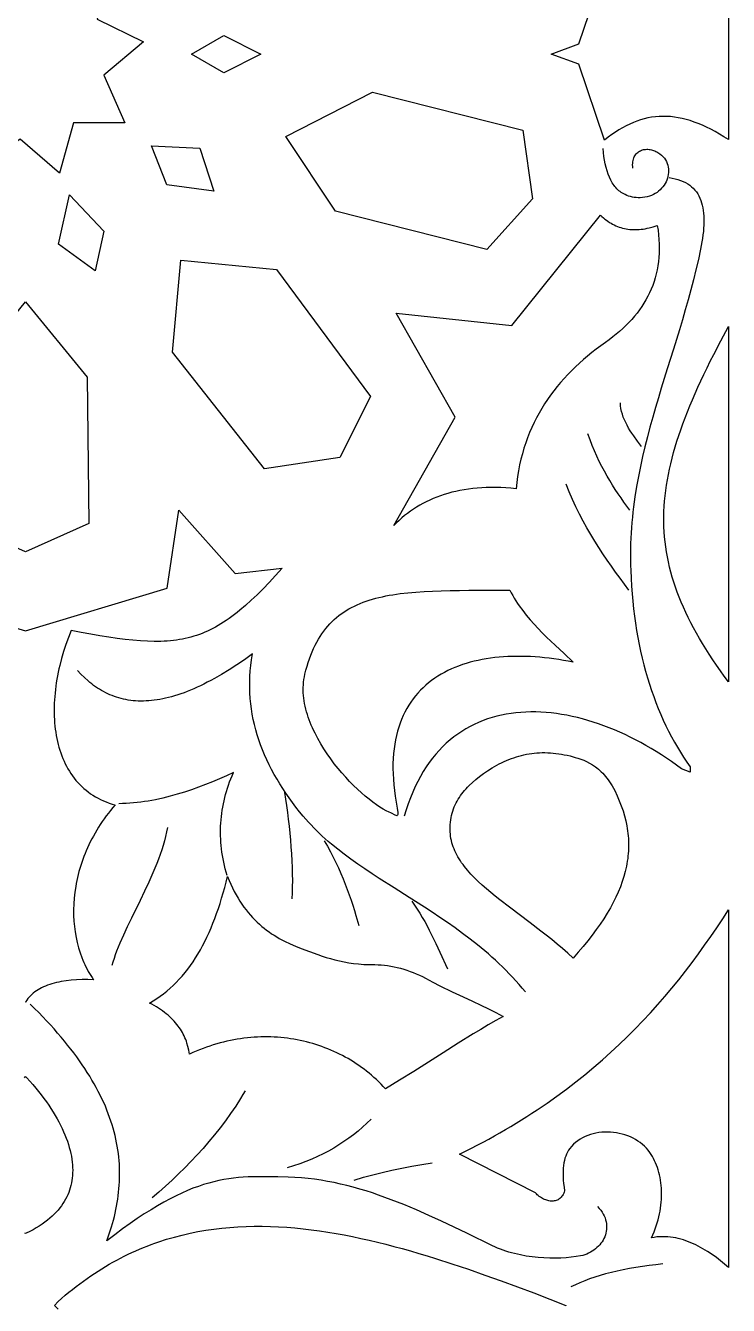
# Model space of a CAD drawing. Extents: x -332 to 348, y -263 to 352.
# Drawn here: x 261.73 to 288.5, y 121.66 to 170.39 of the extents above; entities that cross this region are included whole.
import ezdxf

# ---------------------------------------------------------------- set-up
doc = ezdxf.new("R2010")
doc.units = 0
doc.layers.add('LAYER_1', color=18, linetype='CONTINUOUS')
doc.layers.add('LAYER_2', color=174, linetype='CONTINUOUS')

msp = doc.modelspace()

# ---------------------------------------------------------------- linework, layer by layer
at = {"layer": 'LAYER_1'}
for points in [[(262.899, 172.108), (264.798, 172.596), (264.45, 170.637), (266.213, 169.771), (264.708, 168.498), (265.51, 166.682), (263.551, 166.69), (263.017, 164.775), (261.522, 166.061), (259.901, 164.942), (259.569, 166.904), (257.62, 167.105), (258.607, 168.825), (257.241, 170.252), (259.085, 170.925), (258.942, 172.91), (260.78, 172.222), (261.926, 173.836)], [(270.685, 169.306), (269.284, 168.592), (268.05, 169.306), (269.284, 170.019)], [(280.675, 166.407), (281.043, 163.791), (279.298, 161.86), (273.535, 163.325), (271.64, 166.165), (274.938, 167.85)], [(268.363, 165.729), (268.892, 164.088), (267.112, 164.324), (266.526, 165.813)], [(264.708, 162.56), (264.384, 161.047), (262.98, 162.073), (263.395, 163.948)], [(283.68, 163.119), (283.736, 163.07), (283.793, 163.024), (283.85, 162.98), (283.909, 162.938), (283.968, 162.899), (284.028, 162.863), (284.089, 162.829), (284.151, 162.798), (284.213, 162.769), (284.276, 162.743), (284.34, 162.719), (284.405, 162.698), (284.471, 162.68), (284.538, 162.664), (284.605, 162.65), (284.673, 162.639), (284.742, 162.631), (284.812, 162.625), (284.882, 162.622), (284.954, 162.621), (285.026, 162.623), (285.099, 162.628), (285.173, 162.635), (285.247, 162.644), (285.323, 162.656), (285.399, 162.671), (285.476, 162.688), (285.633, 162.73), (285.792, 162.782), (285.819, 162.598), (285.839, 162.418), (285.853, 162.24), (285.86, 162.066), (285.862, 161.896), (285.858, 161.728), (285.848, 161.564), (285.832, 161.403), (285.81, 161.245), (285.782, 161.09), (285.749, 160.938), (285.71, 160.788), (285.666, 160.642), (285.615, 160.498), (285.56, 160.358), (285.498, 160.219), (285.432, 160.084), (285.36, 159.951), (285.282, 159.82), (285.199, 159.692), (285.112, 159.566), (285.018, 159.443), (284.92, 159.322), (284.817, 159.203), (284.708, 159.086), (284.595, 158.972), (284.477, 158.859), (284.354, 158.749), (284.225, 158.64), (284.093, 158.534), (283.955, 158.429), (283.813, 158.326), (283.639, 158.2), (283.468, 158.072), (283.301, 157.942), (283.138, 157.809), (282.978, 157.673), (282.823, 157.535), (282.671, 157.394), (282.523, 157.25), (282.379, 157.103), (282.24, 156.953), (282.104, 156.799), (281.974, 156.643), (281.847, 156.484), (281.725, 156.321), (281.608, 156.155), (281.495, 155.986), (281.388, 155.813), (281.285, 155.636), (281.187, 155.456), (281.095, 155.272), (281.007, 155.085), (280.925, 154.894), (280.848, 154.699), (280.777, 154.5), (280.711, 154.297), (280.651, 154.09), (280.596, 153.878), (280.548, 153.663), (280.505, 153.443), (280.469, 153.219), (280.438, 152.991), (280.414, 152.758), (280.215, 152.776), (280.02, 152.789), (279.829, 152.797), (279.642, 152.802), (279.458, 152.802), (279.278, 152.798), (279.101, 152.79), (278.929, 152.778), (278.759, 152.761), (278.594, 152.741), (278.431, 152.716), (278.272, 152.688), (278.117, 152.656), (277.965, 152.62), (277.816, 152.58), (277.671, 152.536), (277.528, 152.488), (277.389, 152.437), (277.253, 152.383), (277.121, 152.324), (276.991, 152.262), (276.864, 152.197), (276.741, 152.128), (276.62, 152.056), (276.502, 151.98), (276.388, 151.901), (276.276, 151.819), (276.167, 151.733), (276.06, 151.644), (275.957, 151.553), (275.856, 151.457), (275.758, 151.359), (278.086, 155.478), (275.838, 159.441), (280.253, 158.975), (283.625, 163.171)], [(271.291, 161.1), (274.861, 156.262), (273.696, 153.948), (270.832, 153.516), (267.324, 157.952), (267.637, 161.465)], [(264.067, 157.006), (264.139, 151.429), (261.727, 150.352), (259.316, 151.429), (259.387, 157.006), (261.727, 159.867)], [(288.5, 145.404), (288.344, 145.617), (288.193, 145.829), (288.048, 146.038), (287.907, 146.246), (287.772, 146.452), (287.642, 146.656), (287.518, 146.858), (287.398, 147.06), (287.284, 147.259), (287.174, 147.458), (287.07, 147.655), (286.971, 147.852), (286.877, 148.047), (286.788, 148.241), (286.705, 148.435), (286.626, 148.628), (286.552, 148.82), (286.483, 149.012), (286.42, 149.203), (286.361, 149.395), (286.307, 149.585), (286.259, 149.776), (286.215, 149.967), (286.176, 150.158), (286.142, 150.349), (286.113, 150.54), (286.089, 150.731), (286.07, 150.923), (286.055, 151.116), (286.046, 151.309), (286.041, 151.503), (286.041, 151.697), (286.046, 151.893), (286.056, 152.09), (286.07, 152.287), (286.089, 152.486), (286.113, 152.686), (286.142, 152.888), (286.175, 153.091), (286.213, 153.296), (286.256, 153.502), (286.304, 153.71), (286.356, 153.92), (286.412, 154.132), (286.474, 154.346), (286.54, 154.562), (286.61, 154.781), (286.686, 155.001), (286.765, 155.225), (286.85, 155.45), (286.939, 155.679), (287.032, 155.91), (287.13, 156.143), (287.232, 156.38), (287.339, 156.62), (287.45, 156.863), (287.566, 157.109), (287.686, 157.358), (287.811, 157.611), (287.94, 157.867), (288.211, 158.391), (288.5, 158.929)], [(280.225, 148.789), (280.282, 148.687), (280.341, 148.587), (280.402, 148.489), (280.465, 148.393), (280.529, 148.299), (280.663, 148.116), (280.802, 147.938), (280.947, 147.765), (281.097, 147.597), (281.251, 147.433), (281.41, 147.271), (281.571, 147.111), (281.902, 146.795), (282.24, 146.478), (282.581, 146.153), (282.398, 146.189), (282.216, 146.222), (282.034, 146.251), (281.853, 146.278), (281.672, 146.301), (281.493, 146.322), (281.314, 146.339), (281.136, 146.353), (280.96, 146.363), (280.784, 146.371), (280.61, 146.375), (280.437, 146.375), (280.266, 146.372), (280.096, 146.366), (279.929, 146.356), (279.762, 146.343), (279.598, 146.326), (279.436, 146.306), (279.276, 146.281), (279.118, 146.254), (278.963, 146.222), (278.809, 146.187), (278.659, 146.148), (278.511, 146.105), (278.365, 146.058), (278.222, 146.007), (278.083, 145.953), (277.946, 145.894), (277.812, 145.831), (277.682, 145.765), (277.555, 145.694), (277.431, 145.619), (277.311, 145.54), (277.194, 145.457), (277.081, 145.369), (276.971, 145.278), (276.866, 145.182), (276.765, 145.081), (276.667, 144.976), (276.574, 144.867), (276.485, 144.754), (276.401, 144.635), (276.32, 144.513), (276.245, 144.386), (276.174, 144.254), (276.108, 144.117), (276.047, 143.976), (275.99, 143.83), (275.939, 143.68), (275.893, 143.524), (275.852, 143.364), (275.817, 143.199), (275.787, 143.029), (275.762, 142.854), (275.744, 142.674), (275.731, 142.489), (275.723, 142.299), (275.722, 142.104), (275.727, 141.904), (275.738, 141.698), (275.755, 141.488), (275.779, 141.272), (275.809, 141.051), (275.845, 140.825), (275.883, 140.596), (275.895, 140.51), (275.902, 140.441), (275.904, 140.388), (275.902, 140.35), (275.894, 140.324), (275.888, 140.316), (275.881, 140.31), (275.872, 140.307), (275.863, 140.306), (275.839, 140.31), (275.81, 140.322), (275.775, 140.34), (275.689, 140.387), (275.637, 140.414), (275.58, 140.44), (275.467, 140.494), (275.347, 140.559), (275.221, 140.636), (275.089, 140.724), (274.952, 140.823), (274.81, 140.932), (274.666, 141.05), (274.519, 141.178), (274.37, 141.314), (274.22, 141.459), (274.071, 141.611), (273.922, 141.77), (273.774, 141.936), (273.63, 142.109), (273.488, 142.286), (273.35, 142.469), (273.218, 142.657), (273.091, 142.849), (272.97, 143.044), (272.857, 143.243), (272.752, 143.444), (272.703, 143.545), (272.656, 143.647), (272.612, 143.75), (272.57, 143.852), (272.531, 143.955), (272.494, 144.059), (272.46, 144.162), (272.43, 144.266), (272.402, 144.369), (272.378, 144.473), (272.357, 144.576), (272.339, 144.679), (272.324, 144.782), (272.314, 144.885), (272.307, 144.988), (272.303, 145.09), (272.304, 145.191), (272.308, 145.292), (272.317, 145.393), (272.33, 145.493), (272.347, 145.592), (272.368, 145.69), (272.408, 145.846), (272.45, 145.996), (272.495, 146.142), (272.543, 146.282), (272.593, 146.418), (272.646, 146.548), (272.701, 146.674), (272.759, 146.796), (272.82, 146.913), (272.883, 147.025), (272.949, 147.133), (273.018, 147.237), (273.089, 147.337), (273.163, 147.433), (273.239, 147.524), (273.318, 147.612), (273.4, 147.696), (273.484, 147.776), (273.571, 147.852), (273.661, 147.925), (273.753, 147.994), (273.848, 148.06), (273.945, 148.123), (274.045, 148.182), (274.148, 148.238), (274.253, 148.291), (274.361, 148.341), (274.472, 148.389), (274.585, 148.433), (274.7, 148.475), (274.819, 148.514), (274.94, 148.551), (275.063, 148.585), (275.189, 148.616), (275.318, 148.646), (275.449, 148.673), (275.583, 148.698), (275.719, 148.721), (276, 148.762), (276.291, 148.795), (276.592, 148.822), (276.904, 148.843), (277.225, 148.86), (277.558, 148.872), (277.9, 148.88), (278.253, 148.885), (278.616, 148.889), (280.17, 148.893)], [(281.615, 142.706), (281.718, 142.701), (281.823, 142.693), (281.928, 142.682), (282.034, 142.668), (282.141, 142.651), (282.249, 142.631), (282.357, 142.608), (282.466, 142.582), (282.665, 142.529), (282.77, 142.497), (282.877, 142.46), (282.987, 142.417), (283.098, 142.368), (283.21, 142.31), (283.323, 142.244), (283.435, 142.167), (283.491, 142.125), (283.546, 142.08), (283.601, 142.031), (283.656, 141.98), (283.711, 141.925), (283.765, 141.867), (283.818, 141.805), (283.87, 141.74), (283.922, 141.671), (283.973, 141.598), (284.023, 141.521), (284.072, 141.44), (284.12, 141.354), (284.167, 141.264), (284.26, 141.07), (284.344, 140.876), (284.419, 140.684), (284.486, 140.491), (284.543, 140.3), (284.591, 140.108), (284.631, 139.917), (284.647, 139.821), (284.661, 139.726), (284.673, 139.63), (284.682, 139.535), (284.689, 139.439), (284.694, 139.344), (284.696, 139.248), (284.697, 139.152), (284.694, 139.056), (284.69, 138.96), (284.683, 138.864), (284.674, 138.768), (284.663, 138.672), (284.649, 138.576), (284.633, 138.479), (284.615, 138.382), (284.571, 138.188), (284.519, 137.993), (284.456, 137.797), (284.384, 137.6), (284.303, 137.401), (284.213, 137.202), (284.112, 137), (284.003, 136.798), (283.883, 136.593), (283.755, 136.387), (283.616, 136.179), (283.468, 135.969), (283.31, 135.757), (283.143, 135.543), (282.965, 135.326), (282.778, 135.107), (282.581, 134.885), (282.38, 135.068), (282.177, 135.246), (281.973, 135.42), (281.768, 135.589), (281.563, 135.754), (281.358, 135.915), (280.951, 136.227), (280.166, 136.82), (279.796, 137.106), (279.618, 137.247), (279.446, 137.387), (279.28, 137.527), (279.121, 137.666), (278.969, 137.806), (278.825, 137.946), (278.69, 138.087), (278.563, 138.23), (278.446, 138.373), (278.391, 138.445), (278.338, 138.518), (278.288, 138.591), (278.241, 138.665), (278.197, 138.74), (278.155, 138.815), (278.116, 138.89), (278.081, 138.967), (278.048, 139.044), (278.018, 139.121), (277.992, 139.2), (277.969, 139.279), (277.949, 139.359), (277.932, 139.441), (277.919, 139.523), (277.909, 139.606), (277.903, 139.69), (277.9, 139.775), (277.901, 139.871), (277.906, 139.964), (277.913, 140.056), (277.925, 140.145), (277.939, 140.233), (277.957, 140.318), (277.978, 140.402), (278.002, 140.483), (278.029, 140.563), (278.059, 140.641), (278.092, 140.717), (278.127, 140.792), (278.166, 140.865), (278.207, 140.936), (278.25, 141.006), (278.296, 141.075), (278.345, 141.142), (278.396, 141.208), (278.449, 141.272), (278.504, 141.335), (278.562, 141.397), (278.622, 141.458), (278.747, 141.576), (278.88, 141.69), (279.02, 141.801), (279.167, 141.908), (279.319, 142.013), (279.497, 142.126), (279.587, 142.18), (279.677, 142.23), (279.769, 142.279), (279.86, 142.325), (279.952, 142.368), (280.045, 142.409), (280.138, 142.448), (280.232, 142.484), (280.327, 142.517), (280.422, 142.548), (280.518, 142.576), (280.614, 142.602), (280.711, 142.624), (280.809, 142.645), (280.907, 142.662), (281.006, 142.677), (281.106, 142.689), (281.206, 142.698), (281.307, 142.704), (281.409, 142.708), (281.512, 142.709)], [(269.478, 137.842), (269.543, 137.696), (269.609, 137.556), (269.678, 137.422), (269.748, 137.292), (269.82, 137.168), (269.894, 137.048), (269.97, 136.933), (270.047, 136.823), (270.126, 136.718), (270.207, 136.617), (270.289, 136.52), (270.373, 136.427), (270.459, 136.338), (270.546, 136.253), (270.635, 136.172), (270.725, 136.094), (270.816, 136.02), (270.909, 135.949), (271.003, 135.881), (271.098, 135.816), (271.195, 135.754), (271.293, 135.694), (271.392, 135.637), (271.493, 135.582), (271.594, 135.53), (271.8, 135.431), (272.011, 135.34), (272.225, 135.255), (272.545, 135.134), (272.862, 135.019), (273.022, 134.964), (273.183, 134.913), (273.347, 134.865), (273.513, 134.82), (273.684, 134.779), (273.858, 134.743), (274.038, 134.711), (274.223, 134.684), (274.415, 134.663), (274.614, 134.648), (274.821, 134.639), (275.037, 134.637), (275.155, 134.635), (275.275, 134.629), (275.397, 134.618), (275.518, 134.602), (275.641, 134.582), (275.763, 134.558), (275.886, 134.53), (276.009, 134.499), (276.131, 134.463), (276.253, 134.424), (276.373, 134.381), (276.493, 134.335), (276.611, 134.286), (276.728, 134.234), (276.843, 134.179), (276.956, 134.121), (277.243, 133.972), (277.508, 133.836), (277.983, 133.6), (278.392, 133.405), (278.749, 133.24), (279.068, 133.093), (279.36, 132.955), (279.639, 132.816), (279.778, 132.743), (279.919, 132.665), (279.635, 132.505), (279.351, 132.34), (279.066, 132.17), (278.78, 131.997), (278.209, 131.642), (277.64, 131.282), (276.519, 130.571), (275.972, 130.232), (275.702, 130.069), (275.437, 129.912), (275.352, 130.002), (275.266, 130.09), (275.179, 130.177), (275.09, 130.261), (274.999, 130.343), (274.907, 130.424), (274.813, 130.502), (274.718, 130.579), (274.621, 130.653), (274.523, 130.726), (274.424, 130.796), (274.323, 130.864), (274.22, 130.93), (274.117, 130.995), (274.012, 131.057), (273.906, 131.116), (273.799, 131.174), (273.691, 131.23), (273.581, 131.283), (273.47, 131.335), (273.359, 131.384), (273.246, 131.431), (273.132, 131.475), (273.017, 131.518), (272.902, 131.558), (272.785, 131.596), (272.667, 131.632), (272.549, 131.665), (272.43, 131.696), (272.31, 131.725), (272.189, 131.752), (272.067, 131.776), (271.945, 131.798), (271.822, 131.817), (271.698, 131.834), (271.574, 131.849), (271.449, 131.861), (271.324, 131.871), (271.198, 131.879), (271.072, 131.884), (270.945, 131.886), (270.817, 131.886), (270.69, 131.884), (270.562, 131.879), (270.433, 131.871), (270.305, 131.862), (270.176, 131.849), (270.046, 131.834), (269.917, 131.816), (269.787, 131.796), (269.657, 131.773), (269.528, 131.748), (269.398, 131.72), (269.268, 131.689), (269.137, 131.655), (269.007, 131.619), (268.877, 131.581), (268.747, 131.539), (268.618, 131.495), (268.488, 131.448), (268.358, 131.399), (268.229, 131.346), (268.1, 131.291), (267.971, 131.233), (267.946, 131.375), (267.914, 131.515), (267.874, 131.652), (267.851, 131.72), (267.826, 131.787), (267.798, 131.854), (267.768, 131.92), (267.736, 131.985), (267.701, 132.049), (267.664, 132.113), (267.625, 132.176), (267.583, 132.239), (267.539, 132.3), (267.491, 132.361), (267.442, 132.421), (267.39, 132.481), (267.334, 132.539), (267.277, 132.597), (267.216, 132.654), (267.153, 132.71), (267.086, 132.765), (267.017, 132.82), (266.945, 132.873), (266.869, 132.926), (266.791, 132.978), (266.709, 133.029), (266.625, 133.079), (266.537, 133.128), (266.445, 133.176), (266.585, 133.257), (266.721, 133.342), (266.854, 133.433), (266.983, 133.529), (267.109, 133.63), (267.233, 133.735), (267.352, 133.845), (267.469, 133.96), (267.583, 134.079), (267.693, 134.203), (267.801, 134.332), (267.905, 134.465), (268.007, 134.602), (268.106, 134.744), (268.201, 134.89), (268.294, 135.041), (268.384, 135.196), (268.471, 135.355), (268.556, 135.518), (268.637, 135.685), (268.716, 135.856), (268.793, 136.032), (268.866, 136.211), (268.937, 136.394), (269.006, 136.581), (269.072, 136.772), (269.135, 136.966), (269.196, 137.165), (269.255, 137.366), (269.311, 137.572), (269.364, 137.781), (269.416, 137.994)], [(288.5, 123.102), (288.353, 123.231), (288.2, 123.358), (288.041, 123.482), (287.876, 123.601), (287.706, 123.715), (287.531, 123.822), (287.442, 123.872), (287.351, 123.921), (287.26, 123.967), (287.167, 124.01), (287.073, 124.051), (286.978, 124.089), (286.883, 124.124), (286.786, 124.156), (286.689, 124.184), (286.591, 124.209), (286.491, 124.231), (286.392, 124.248), (286.291, 124.262), (286.19, 124.272), (286.088, 124.278), (285.986, 124.279), (285.883, 124.275), (285.779, 124.267), (285.676, 124.254), (285.571, 124.236), (285.622, 124.35), (285.67, 124.463), (285.713, 124.577), (285.753, 124.69), (285.789, 124.804), (285.822, 124.917), (285.85, 125.031), (285.876, 125.143), (285.897, 125.256), (285.915, 125.368), (285.93, 125.479), (285.941, 125.589), (285.949, 125.699), (285.954, 125.807), (285.955, 125.915), (285.953, 126.021), (285.947, 126.126), (285.939, 126.23), (285.927, 126.332), (285.913, 126.433), (285.895, 126.532), (285.874, 126.63), (285.85, 126.725), (285.824, 126.819), (285.794, 126.911), (285.762, 127), (285.726, 127.087), (285.688, 127.172), (285.648, 127.255), (285.604, 127.335), (285.558, 127.412), (285.51, 127.487), (285.448, 127.571), (285.38, 127.65), (285.306, 127.725), (285.227, 127.795), (285.144, 127.861), (285.055, 127.921), (284.963, 127.977), (284.867, 128.029), (284.767, 128.075), (284.665, 128.116), (284.56, 128.152), (284.452, 128.184), (284.343, 128.21), (284.233, 128.23), (284.122, 128.246), (284.01, 128.256), (283.897, 128.26), (283.785, 128.26), (283.674, 128.253), (283.564, 128.241), (283.454, 128.223), (283.347, 128.2), (283.242, 128.171), (283.139, 128.135), (283.039, 128.094), (282.943, 128.047), (282.85, 127.994), (282.762, 127.934), (282.678, 127.869), (282.598, 127.797), (282.524, 127.718), (282.456, 127.634), (282.411, 127.568), (282.37, 127.499), (282.334, 127.425), (282.302, 127.347), (282.275, 127.265), (282.251, 127.178), (282.232, 127.086), (282.218, 126.99), (282.208, 126.888), (282.202, 126.781), (282.2, 126.669), (282.203, 126.551), (282.211, 126.428), (282.223, 126.3), (282.239, 126.165), (282.259, 126.025), (282.244, 125.977), (282.226, 125.932), (282.206, 125.89), (282.184, 125.852), (282.16, 125.817), (282.133, 125.785), (282.105, 125.756), (282.075, 125.73), (282.043, 125.708), (282.01, 125.688), (281.976, 125.672), (281.94, 125.658), (281.903, 125.647), (281.865, 125.64), (281.827, 125.635), (281.787, 125.633), (281.747, 125.633), (281.706, 125.637), (281.665, 125.643), (281.624, 125.652), (281.582, 125.663), (281.541, 125.677), (281.499, 125.693), (281.458, 125.712), (281.417, 125.734), (281.377, 125.757), (281.337, 125.784), (281.297, 125.812), (281.259, 125.843), (281.221, 125.876), (281.185, 125.911), (281.15, 125.949), (278.26, 127.425), (278.487, 127.537), (278.712, 127.65), (278.934, 127.764), (279.154, 127.88), (279.371, 127.997), (279.585, 128.115), (279.797, 128.234), (280.006, 128.355), (280.213, 128.477), (280.417, 128.6), (280.619, 128.724), (280.819, 128.85), (281.016, 128.977), (281.21, 129.105), (281.593, 129.364), (281.966, 129.628), (282.331, 129.896), (282.686, 130.169), (283.034, 130.446), (283.372, 130.727), (283.703, 131.012), (284.026, 131.301), (284.341, 131.594), (284.649, 131.891), (284.949, 132.192), (285.242, 132.495), (285.528, 132.803), (285.808, 133.113), (286.081, 133.427), (286.348, 133.744), (286.608, 134.064), (286.863, 134.387), (287.113, 134.713), (287.356, 135.042), (287.595, 135.373), (287.828, 135.707), (288.057, 136.043), (288.281, 136.381), (288.5, 136.722)]]:
    msp.add_lwpolyline(points, close=True, dxfattribs=at)
for points in [[(288.5, 172.56), (288.5, 166.051), (288.33, 166.159), (288.162, 166.261), (287.996, 166.355), (287.832, 166.442), (287.67, 166.522), (287.51, 166.595), (287.352, 166.661), (287.196, 166.719), (287.042, 166.771), (286.889, 166.815), (286.738, 166.853), (286.588, 166.883), (286.44, 166.907), (286.293, 166.923), (286.147, 166.932), (286.003, 166.935), (285.859, 166.93), (285.717, 166.919), (285.576, 166.9), (285.435, 166.875), (285.295, 166.842), (285.156, 166.803), (285.017, 166.756), (284.879, 166.703), (284.742, 166.643), (284.605, 166.576), (284.468, 166.503), (284.331, 166.422), (284.195, 166.334), (284.058, 166.24), (283.922, 166.139), (283.785, 166.031), (282.806, 168.921), (281.744, 169.306), (282.806, 169.69), (283.785, 172.58)], [(256.337, 148.965), (261.727, 147.348), (267.117, 148.965), (267.569, 151.937), (269.712, 149.527), (271.503, 149.728), (271.251, 149.452), (271.009, 149.192), (270.773, 148.949), (270.545, 148.722), (270.323, 148.51), (270.105, 148.314), (269.892, 148.133), (269.787, 148.047), (269.683, 147.965), (269.579, 147.887), (269.476, 147.812), (269.373, 147.741), (269.271, 147.673), (269.169, 147.609), (269.066, 147.547), (268.964, 147.489), (268.862, 147.435), (268.76, 147.383), (268.657, 147.334), (268.554, 147.289), (268.45, 147.247), (268.346, 147.207), (268.241, 147.171), (268.135, 147.137), (268.028, 147.106), (267.92, 147.078), (267.811, 147.053), (267.7, 147.031), (267.588, 147.011), (267.475, 146.994), (267.36, 146.979), (267.243, 146.967), (267.125, 146.957), (267.005, 146.95), (266.882, 146.945), (266.758, 146.943), (266.631, 146.943), (266.37, 146.949), (266.099, 146.964), (265.817, 146.988), (265.523, 147.019), (265.216, 147.058), (264.896, 147.104), (264.561, 147.157), (264.21, 147.217), (263.844, 147.283), (263.46, 147.354), (263.356, 147.092), (263.26, 146.829), (263.174, 146.564), (263.096, 146.298), (263.028, 146.032), (262.997, 145.9), (262.969, 145.767), (262.942, 145.635), (262.919, 145.503), (262.897, 145.371), (262.879, 145.24), (262.862, 145.109), (262.848, 144.978), (262.836, 144.849), (262.827, 144.72), (262.821, 144.591), (262.817, 144.464), (262.815, 144.337), (262.816, 144.212), (262.819, 144.087), (262.826, 143.964), (262.834, 143.841), (262.846, 143.72), (262.859, 143.6), (262.876, 143.482), (262.895, 143.365), (262.917, 143.249), (262.942, 143.135), (262.969, 143.022), (262.999, 142.911), (263.032, 142.802), (263.068, 142.695), (263.106, 142.589), (263.147, 142.486), (263.191, 142.384), (263.238, 142.285), (263.288, 142.188), (263.341, 142.092), (263.396, 142), (263.454, 141.909), (263.516, 141.821), (263.58, 141.735), (263.647, 141.652), (263.718, 141.571), (263.791, 141.493), (263.867, 141.418), (263.946, 141.346), (264.029, 141.276), (264.114, 141.21), (264.202, 141.146), (264.294, 141.085), (264.389, 141.028), (264.486, 140.974), (264.587, 140.923), (264.692, 140.875), (264.799, 140.831), (264.91, 140.79), (265.023, 140.752), (265.14, 140.718), (265.051, 140.614), (264.965, 140.51), (264.881, 140.404), (264.801, 140.298), (264.722, 140.19), (264.647, 140.083), (264.574, 139.974), (264.504, 139.865), (264.437, 139.755), (264.372, 139.645), (264.31, 139.534), (264.25, 139.423), (264.193, 139.311), (264.139, 139.2), (264.087, 139.087), (264.038, 138.975), (263.991, 138.862), (263.946, 138.749), (263.904, 138.636), (263.865, 138.523), (263.828, 138.409), (263.794, 138.296), (263.761, 138.183), (263.732, 138.069), (263.704, 137.956), (263.679, 137.843), (263.657, 137.73), (263.636, 137.618), (263.603, 137.393), (263.578, 137.17), (263.562, 136.949), (263.556, 136.729), (263.558, 136.513), (263.568, 136.298), (263.587, 136.087), (263.614, 135.88), (263.649, 135.676), (263.693, 135.476), (263.744, 135.281), (263.803, 135.09), (263.87, 134.904), (263.906, 134.813), (263.944, 134.724), (263.984, 134.636), (264.025, 134.549), (264.069, 134.464), (264.114, 134.381), (264.161, 134.299), (264.21, 134.219), (264.26, 134.141), (264.312, 134.064), (264.093, 134.068), (263.879, 134.066), (263.67, 134.058), (263.467, 134.043), (263.27, 134.02), (263.082, 133.99), (262.99, 133.972), (262.901, 133.952), (262.813, 133.931), (262.728, 133.907), (262.645, 133.881), (262.565, 133.853), (262.487, 133.823), (262.412, 133.791), (262.339, 133.757), (262.269, 133.72), (262.201, 133.681), (262.137, 133.64), (262.075, 133.597), (262.017, 133.551), (261.961, 133.503), (261.909, 133.453), (261.859, 133.4), (261.814, 133.345), (261.771, 133.287), (261.732, 133.227), (261.732, 133.21), (261.727, 133.218), (261.722, 133.21)], [(261.684, 130.33), (261.727, 130.376), (261.77, 130.33), (261.89, 130.199), (262.005, 130.067), (262.116, 129.936), (262.222, 129.805), (262.325, 129.674), (262.424, 129.544), (262.518, 129.414), (262.608, 129.284), (262.694, 129.155), (262.776, 129.026), (262.853, 128.899), (262.926, 128.772), (262.995, 128.646), (263.06, 128.521), (263.12, 128.397), (263.176, 128.274), (263.227, 128.152), (263.275, 128.031), (263.318, 127.912), (263.357, 127.795), (263.391, 127.678), (263.422, 127.564), (263.448, 127.451), (263.47, 127.339), (263.488, 127.23), (263.502, 127.122), (263.513, 127.016), (263.519, 126.912), (263.521, 126.809), (263.519, 126.709), (263.514, 126.61), (263.504, 126.513), (263.491, 126.418), (263.475, 126.324), (263.454, 126.232), (263.43, 126.141), (263.402, 126.051), (263.37, 125.963), (263.335, 125.876), (263.295, 125.79), (263.251, 125.705), (263.203, 125.621), (263.151, 125.538), (263.094, 125.456), (263.033, 125.375), (262.967, 125.294), (262.896, 125.214), (262.819, 125.135), (262.738, 125.057), (262.651, 124.98), (262.559, 124.904), (262.462, 124.829), (262.358, 124.755), (262.249, 124.683), (262.134, 124.612), (262.013, 124.542), (261.886, 124.474), (261.753, 124.408), (261.727, 124.396), (261.702, 124.408)], [(262.971, 121.522), (262.827, 121.664), (262.965, 121.81), (263.101, 121.93), (263.237, 122.047), (263.374, 122.161), (263.512, 122.272), (263.65, 122.38), (263.789, 122.486), (263.928, 122.588), (264.067, 122.688), (264.207, 122.785), (264.348, 122.879), (264.489, 122.971), (264.63, 123.06), (264.772, 123.146), (264.914, 123.229), (265.057, 123.31), (265.2, 123.388), (265.344, 123.464), (265.488, 123.537), (265.632, 123.608), (265.777, 123.676), (265.922, 123.741), (266.068, 123.804), (266.214, 123.865), (266.36, 123.923), (266.507, 123.979), (266.654, 124.032), (266.801, 124.084), (267.097, 124.179), (267.395, 124.266), (267.693, 124.343), (267.993, 124.412), (268.294, 124.472), (268.597, 124.525), (268.9, 124.569), (269.205, 124.605), (269.51, 124.634), (269.817, 124.655), (270.124, 124.669), (270.433, 124.676), (270.742, 124.676), (271.052, 124.67), (271.362, 124.657), (271.674, 124.638), (271.986, 124.612), (272.298, 124.581), (272.611, 124.544), (272.925, 124.502), (273.239, 124.455), (273.553, 124.402), (273.868, 124.345), (274.183, 124.283), (274.498, 124.216), (274.814, 124.146), (275.129, 124.071), (275.445, 123.992), (275.76, 123.91), (276.076, 123.824), (276.391, 123.735), (276.707, 123.643), (277.022, 123.548), (277.337, 123.45), (277.966, 123.247), (278.594, 123.037), (279.22, 122.819), (279.844, 122.596), (280.465, 122.37), (281.083, 122.142), (282.313, 121.664), (282.313, 121.64)]]:
    msp.add_lwpolyline(points, dxfattribs=at)
at = {"layer": 'LAYER_2'}
for points in [[(284.86, 164.964), (284.854, 165.028), (284.852, 165.09), (284.854, 165.148), (284.86, 165.204), (284.869, 165.256), (284.881, 165.304), (284.896, 165.35), (284.915, 165.393), (284.936, 165.432), (284.959, 165.469), (284.986, 165.503), (285.014, 165.533), (285.045, 165.561), (285.077, 165.585), (285.112, 165.607), (285.148, 165.626), (285.186, 165.642), (285.224, 165.655), (285.264, 165.666), (285.306, 165.673), (285.347, 165.678), (285.39, 165.68), (285.433, 165.679), (285.477, 165.676), (285.52, 165.67), (285.564, 165.662), (285.607, 165.65), (285.65, 165.637), (285.693, 165.62), (285.735, 165.601), (285.776, 165.58), (285.817, 165.556), (285.888, 165.506), (285.952, 165.453), (286.009, 165.396), (286.059, 165.337), (286.102, 165.274), (286.138, 165.21), (286.168, 165.143), (286.19, 165.075), (286.207, 165.005), (286.217, 164.935), (286.221, 164.864), (286.219, 164.792), (286.211, 164.721), (286.197, 164.65), (286.178, 164.58), (286.154, 164.511), (286.124, 164.443), (286.089, 164.377), (286.049, 164.314), (286.004, 164.253), (285.955, 164.194), (285.901, 164.139), (285.842, 164.087), (285.78, 164.039), (285.713, 163.996), (285.642, 163.957), (285.567, 163.922), (285.489, 163.893), (285.407, 163.87), (285.322, 163.852), (285.233, 163.841), (285.141, 163.836), (285.066, 163.837), (284.991, 163.841), (284.916, 163.85), (284.842, 163.862), (284.77, 163.879), (284.698, 163.9), (284.629, 163.925), (284.561, 163.954), (284.511, 163.979), (284.463, 164.007), (284.417, 164.037), (284.373, 164.069), (284.33, 164.103), (284.289, 164.14), (284.25, 164.179), (284.212, 164.22), (284.176, 164.263), (284.142, 164.307), (284.109, 164.354), (284.077, 164.403), (284.019, 164.506), (283.966, 164.616), (283.919, 164.733), (283.877, 164.857), (283.841, 164.986), (283.808, 165.121), (283.781, 165.262), (283.757, 165.407), (283.738, 165.557), (283.723, 165.711)], [(286.237, 164.605), (286.357, 164.585), (286.471, 164.561), (286.579, 164.531), (286.68, 164.497), (286.776, 164.458), (286.865, 164.414), (286.948, 164.366), (287.025, 164.313), (287.097, 164.255), (287.163, 164.194), (287.224, 164.128), (287.279, 164.057), (287.329, 163.983), (287.374, 163.904), (287.414, 163.822), (287.449, 163.736), (287.479, 163.645), (287.505, 163.551), (287.526, 163.454), (287.542, 163.352), (287.555, 163.247), (287.563, 163.139), (287.567, 163.027), (287.567, 162.912), (287.563, 162.793), (287.556, 162.672), (287.545, 162.547), (287.53, 162.419), (287.512, 162.288), (287.491, 162.155), (287.467, 162.018), (287.44, 161.879), (287.355, 161.485), (287.265, 161.095), (287.17, 160.708), (287.07, 160.324), (286.966, 159.943), (286.858, 159.564), (286.748, 159.187), (286.635, 158.812), (286.405, 158.067), (286.173, 157.325), (285.944, 156.586), (285.831, 156.216), (285.721, 155.846), (285.615, 155.475), (285.511, 155.103), (285.412, 154.73), (285.318, 154.355), (285.229, 153.979), (285.146, 153.601), (285.07, 153.22), (285.001, 152.837), (284.94, 152.45), (284.912, 152.256), (284.886, 152.061), (284.863, 151.865), (284.842, 151.668), (284.824, 151.471), (284.808, 151.272), (284.794, 151.072), (284.783, 150.871), (284.775, 150.67), (284.77, 150.467), (284.767, 150.263), (284.767, 150.057), (284.77, 149.851), (284.777, 149.643), (284.79, 149.345), (284.808, 149.051), (284.83, 148.76), (284.856, 148.473), (284.887, 148.19), (284.922, 147.91), (284.961, 147.634), (285.004, 147.361), (285.051, 147.093), (285.102, 146.828), (285.157, 146.566), (285.216, 146.309), (285.279, 146.055), (285.346, 145.805), (285.417, 145.559), (285.492, 145.317), (285.571, 145.079), (285.653, 144.845), (285.739, 144.614), (285.829, 144.388), (285.922, 144.165), (286.019, 143.947), (286.119, 143.732), (286.223, 143.522), (286.331, 143.316), (286.442, 143.113), (286.556, 142.915), (286.674, 142.721), (286.795, 142.531), (286.92, 142.346), (287.047, 142.164), (287.037, 141.967), (286.71, 142.091), (286.522, 142.231), (286.332, 142.367), (286.14, 142.498), (285.947, 142.626), (285.752, 142.749), (285.556, 142.867), (285.359, 142.982), (285.161, 143.092), (284.962, 143.198), (284.762, 143.299), (284.562, 143.395), (284.361, 143.487), (284.159, 143.574), (283.957, 143.656), (283.755, 143.733), (283.553, 143.805), (283.351, 143.872), (283.149, 143.934), (282.947, 143.991), (282.746, 144.042), (282.545, 144.089), (282.345, 144.129), (282.146, 144.165), (281.947, 144.194), (281.75, 144.219), (281.553, 144.237), (281.358, 144.25), (281.164, 144.257), (280.972, 144.258), (280.781, 144.253), (280.592, 144.242), (280.405, 144.225), (280.219, 144.202), (280.036, 144.172), (279.855, 144.136), (279.676, 144.094), (279.5, 144.046), (279.326, 143.991), (279.155, 143.929), (278.986, 143.861), (278.821, 143.786), (278.658, 143.704), (278.499, 143.615), (278.343, 143.519), (278.19, 143.417), (278.041, 143.307), (277.895, 143.19), (277.753, 143.066), (277.615, 142.934), (277.481, 142.796), (277.351, 142.65), (277.225, 142.496), (277.104, 142.335), (276.987, 142.166), (276.875, 141.989), (276.767, 141.805), (276.664, 141.613), (276.566, 141.413), (276.473, 141.205), (276.385, 140.988), (276.303, 140.764), (276.226, 140.532), (276.154, 140.291)], [(285.186, 154.368), (285.035, 154.566), (284.891, 154.765), (284.823, 154.866), (284.758, 154.967), (284.697, 155.068), (284.639, 155.171), (284.586, 155.274), (284.539, 155.379), (284.496, 155.484), (284.46, 155.591), (284.43, 155.699), (284.408, 155.808), (284.392, 155.919), (284.385, 156.031)], [(284.749, 151.944), (284.635, 152.095), (284.522, 152.249), (284.41, 152.405), (284.299, 152.564), (284.191, 152.727), (284.084, 152.894), (283.979, 153.065), (283.876, 153.24), (283.775, 153.421), (283.677, 153.606), (283.581, 153.797), (283.488, 153.994), (283.398, 154.197), (283.312, 154.407), (283.228, 154.623), (283.148, 154.847)], [(284.705, 148.9), (284.371, 149.349), (284.205, 149.576), (284.041, 149.806), (283.88, 150.038), (283.72, 150.275), (283.563, 150.515), (283.409, 150.76), (283.259, 151.009), (283.111, 151.264), (282.968, 151.525), (282.829, 151.792), (282.694, 152.065), (282.563, 152.346), (282.438, 152.634), (282.318, 152.93)], [(280.765, 133.601), (280.646, 133.744), (280.525, 133.886), (280.401, 134.024), (280.276, 134.16), (280.149, 134.293), (280.021, 134.424), (279.891, 134.552), (279.759, 134.678), (279.626, 134.802), (279.492, 134.923), (279.356, 135.042), (279.219, 135.16), (278.942, 135.389), (278.661, 135.61), (278.376, 135.825), (278.089, 136.034), (277.8, 136.238), (277.509, 136.436), (277.218, 136.631), (276.926, 136.821), (276.343, 137.193), (275.767, 137.558), (275.201, 137.919), (274.924, 138.1), (274.651, 138.282), (274.384, 138.466), (274.122, 138.652), (273.866, 138.84), (273.618, 139.032), (273.377, 139.228), (273.259, 139.328), (273.144, 139.429), (273.03, 139.531), (272.919, 139.635), (272.811, 139.74), (272.704, 139.846), (272.601, 139.954), (272.499, 140.064), (272.401, 140.175), (272.305, 140.288), (272.165, 140.461), (272.028, 140.635), (271.897, 140.809), (271.769, 140.985), (271.646, 141.162), (271.527, 141.34), (271.414, 141.52), (271.305, 141.7), (271.2, 141.882), (271.101, 142.065), (271.007, 142.249), (270.918, 142.435), (270.834, 142.622), (270.755, 142.81), (270.682, 143), (270.615, 143.191), (270.553, 143.384), (270.497, 143.578), (270.447, 143.774), (270.402, 143.971), (270.364, 144.17), (270.332, 144.37), (270.306, 144.572), (270.287, 144.775), (270.273, 144.98), (270.267, 145.187), (270.267, 145.396), (270.274, 145.606), (270.287, 145.818), (270.308, 146.032), (270.335, 146.247), (270.37, 146.465), (270.065, 146.248), (269.768, 146.046), (269.478, 145.859), (269.195, 145.687), (268.919, 145.529), (268.784, 145.456), (268.65, 145.386), (268.519, 145.319), (268.388, 145.256), (268.26, 145.196), (268.133, 145.14), (268.008, 145.087), (267.884, 145.037), (267.762, 144.991), (267.642, 144.948), (267.523, 144.908), (267.406, 144.871), (267.29, 144.838), (267.176, 144.808), (267.063, 144.78), (266.952, 144.756), (266.842, 144.735), (266.734, 144.717), (266.627, 144.702), (266.522, 144.69), (266.418, 144.681), (266.316, 144.675), (266.215, 144.672), (266.115, 144.672), (266.017, 144.674), (265.92, 144.679), (265.825, 144.687), (265.731, 144.698), (265.638, 144.712), (265.546, 144.728), (265.456, 144.747), (265.367, 144.768), (265.279, 144.792), (265.193, 144.819), (265.108, 144.848), (265.024, 144.879), (264.941, 144.913), (264.859, 144.95), (264.779, 144.989), (264.7, 145.03), (264.621, 145.074), (264.545, 145.12), (264.469, 145.168), (264.394, 145.219), (264.32, 145.271), (264.248, 145.326), (264.176, 145.384), (264.106, 145.443), (263.968, 145.568), (263.834, 145.701), (263.704, 145.842)], [(269.404, 138.032), (269.368, 138.16), (269.334, 138.288), (269.304, 138.415), (269.276, 138.541), (269.251, 138.667), (269.229, 138.793), (269.209, 138.918), (269.193, 139.043), (269.179, 139.167), (269.169, 139.291), (269.161, 139.415), (269.156, 139.538), (269.154, 139.661), (269.154, 139.784), (269.158, 139.906), (269.164, 140.028), (269.173, 140.15), (269.185, 140.271), (269.2, 140.392), (269.217, 140.513), (269.237, 140.634), (269.26, 140.755), (269.286, 140.875), (269.315, 140.995), (269.346, 141.115), (269.381, 141.235), (269.418, 141.354), (269.457, 141.474), (269.5, 141.593), (269.545, 141.712), (269.593, 141.831), (269.644, 141.95), (269.382, 141.831), (269.118, 141.715), (268.853, 141.603), (268.586, 141.496), (268.317, 141.393), (268.047, 141.297), (267.776, 141.206), (267.503, 141.122), (267.229, 141.046), (266.953, 140.977), (266.677, 140.917), (266.538, 140.89), (266.399, 140.866), (266.259, 140.844), (266.119, 140.824), (265.979, 140.807), (265.839, 140.793), (265.698, 140.781), (265.557, 140.772), (265.416, 140.766), (265.274, 140.763)], [(271.592, 141.188), (271.631, 140.942), (271.667, 140.69), (271.702, 140.433), (271.734, 140.173), (271.764, 139.91), (271.791, 139.645), (271.816, 139.38), (271.837, 139.116), (271.855, 138.853), (271.869, 138.592), (271.88, 138.336), (271.887, 138.084), (271.89, 137.838), (271.888, 137.599), (271.883, 137.367), (271.872, 137.145)], [(267.133, 139.855), (267.101, 139.688), (267.063, 139.52), (267.018, 139.35), (266.969, 139.178), (266.914, 139.005), (266.854, 138.832), (266.79, 138.657), (266.722, 138.482), (266.651, 138.307), (266.577, 138.131), (266.421, 137.78), (266.258, 137.431), (266.091, 137.084), (265.759, 136.406), (265.6, 136.078), (265.452, 135.758), (265.316, 135.449), (265.254, 135.3), (265.196, 135.153), (265.143, 135.01), (265.096, 134.87), (265.054, 134.734), (265.018, 134.602)], [(273.106, 139.351), (273.226, 139.144), (273.339, 138.938), (273.447, 138.731), (273.549, 138.524), (273.646, 138.317), (273.737, 138.111), (273.824, 137.906), (273.905, 137.702), (273.983, 137.499), (274.056, 137.297), (274.125, 137.097), (274.19, 136.899), (274.251, 136.703), (274.309, 136.509), (274.416, 136.129)], [(276.445, 137.051), (276.548, 136.903), (276.648, 136.751), (276.745, 136.595), (276.839, 136.435), (276.931, 136.273), (277.02, 136.109), (277.106, 135.943), (277.19, 135.776), (277.353, 135.442), (277.507, 135.111), (277.798, 134.476)], [(283.516, 125.423), (283.58, 125.355), (283.637, 125.285), (283.688, 125.214), (283.731, 125.142), (283.768, 125.07), (283.799, 124.996), (283.823, 124.923), (283.842, 124.849), (283.854, 124.776), (283.861, 124.702), (283.861, 124.629), (283.857, 124.557), (283.847, 124.486), (283.832, 124.415), (283.812, 124.346), (283.787, 124.279), (283.758, 124.212), (283.724, 124.148), (283.686, 124.086), (283.644, 124.026), (283.597, 123.968), (283.547, 123.913), (283.493, 123.861), (283.436, 123.812), (283.375, 123.766), (283.311, 123.723), (283.245, 123.684), (283.175, 123.649), (283.102, 123.618), (283.027, 123.591), (282.95, 123.568), (282.87, 123.55), (282.698, 123.52), (282.514, 123.496), (282.321, 123.478), (282.119, 123.465), (281.909, 123.46), (281.694, 123.461), (281.474, 123.47), (281.251, 123.486), (281.026, 123.511), (280.8, 123.543), (280.575, 123.585), (280.463, 123.609), (280.352, 123.635), (280.242, 123.664), (280.133, 123.695), (280.025, 123.729), (279.918, 123.765), (279.813, 123.804), (279.709, 123.845), (279.608, 123.889), (279.508, 123.935), (278.535, 124.408), (278.052, 124.64), (277.572, 124.867), (277.093, 125.087), (276.614, 125.299), (276.375, 125.401), (276.136, 125.5), (275.897, 125.595), (275.657, 125.688), (275.417, 125.777), (275.177, 125.863), (274.937, 125.944), (274.696, 126.021), (274.454, 126.094), (274.211, 126.162), (273.968, 126.226), (273.724, 126.284), (273.479, 126.338), (273.233, 126.385), (272.987, 126.427), (272.738, 126.463), (272.489, 126.493), (272.238, 126.517), (271.986, 126.534), (271.733, 126.544), (271.333, 126.555), (270.946, 126.562), (270.57, 126.563), (270.385, 126.559), (270.2, 126.552), (270.016, 126.542), (269.833, 126.527), (269.649, 126.508), (269.464, 126.483), (269.277, 126.452), (269.089, 126.416), (268.898, 126.372), (268.705, 126.321), (268.508, 126.263), (268.308, 126.196), (268.103, 126.121), (267.893, 126.036), (267.678, 125.942), (267.457, 125.838), (267.23, 125.722), (266.996, 125.596), (266.755, 125.458), (266.507, 125.307), (266.25, 125.144), (265.984, 124.968), (265.709, 124.778), (265.425, 124.574), (265.13, 124.355), (264.824, 124.121), (264.917, 124.385), (265, 124.65), (265.038, 124.782), (265.074, 124.914), (265.108, 125.046), (265.139, 125.178), (265.167, 125.31), (265.194, 125.443), (265.217, 125.575), (265.238, 125.708), (265.257, 125.84), (265.272, 125.973), (265.285, 126.106), (265.296, 126.239), (265.303, 126.373), (265.308, 126.506), (265.31, 126.64), (265.309, 126.774), (265.306, 126.908), (265.299, 127.043), (265.289, 127.177), (265.277, 127.312), (265.261, 127.448), (265.242, 127.583), (265.221, 127.719), (265.196, 127.856), (265.168, 127.993), (265.136, 128.13), (265.102, 128.267), (265.064, 128.405), (265.023, 128.543), (264.978, 128.682), (264.93, 128.822), (264.879, 128.961), (264.824, 129.102), (264.766, 129.242), (264.704, 129.384), (264.638, 129.525), (264.569, 129.668), (264.497, 129.811), (264.421, 129.954), (264.341, 130.098), (264.257, 130.243), (264.169, 130.388), (264.078, 130.534), (263.983, 130.681), (263.884, 130.828), (263.781, 130.976), (263.674, 131.125), (263.563, 131.274), (263.448, 131.424), (263.329, 131.575), (263.206, 131.727), (263.078, 131.879), (262.947, 132.033), (262.811, 132.187), (262.672, 132.342), (262.527, 132.497), (262.379, 132.654), (262.226, 132.811), (262.069, 132.97), (261.907, 133.129)], [(270.098, 129.836), (270.009, 129.688), (269.918, 129.541), (269.731, 129.252), (269.538, 128.97), (269.339, 128.693), (269.134, 128.422), (268.923, 128.157), (268.707, 127.897), (268.486, 127.642), (268.259, 127.392), (268.028, 127.147), (267.793, 126.905), (267.553, 126.668), (267.309, 126.435), (267.061, 126.206), (266.809, 125.98), (266.554, 125.757)], [(274.886, 128.755), (274.728, 128.598), (274.565, 128.447), (274.396, 128.302), (274.222, 128.161), (274.042, 128.027), (273.856, 127.897), (273.665, 127.773), (273.469, 127.655), (273.266, 127.541), (273.058, 127.434), (272.845, 127.331), (272.626, 127.234), (272.401, 127.143), (272.171, 127.057), (271.935, 126.976), (271.694, 126.901)], [(274.248, 126.437), (274.598, 126.539), (274.954, 126.634), (275.316, 126.724), (275.684, 126.808), (276.058, 126.886), (276.438, 126.959), (276.824, 127.025), (277.216, 127.086)], [(286.005, 123.239), (285.738, 123.21), (285.477, 123.179), (285.222, 123.144), (284.973, 123.106), (284.73, 123.065), (284.493, 123.02), (284.263, 122.972), (284.04, 122.92), (283.823, 122.864), (283.613, 122.805), (283.41, 122.742), (283.214, 122.675), (283.025, 122.604), (282.844, 122.528), (282.67, 122.449), (282.503, 122.365)]]:
    msp.add_lwpolyline(points, dxfattribs=at)

doc.saveas('drawing.dxf')
